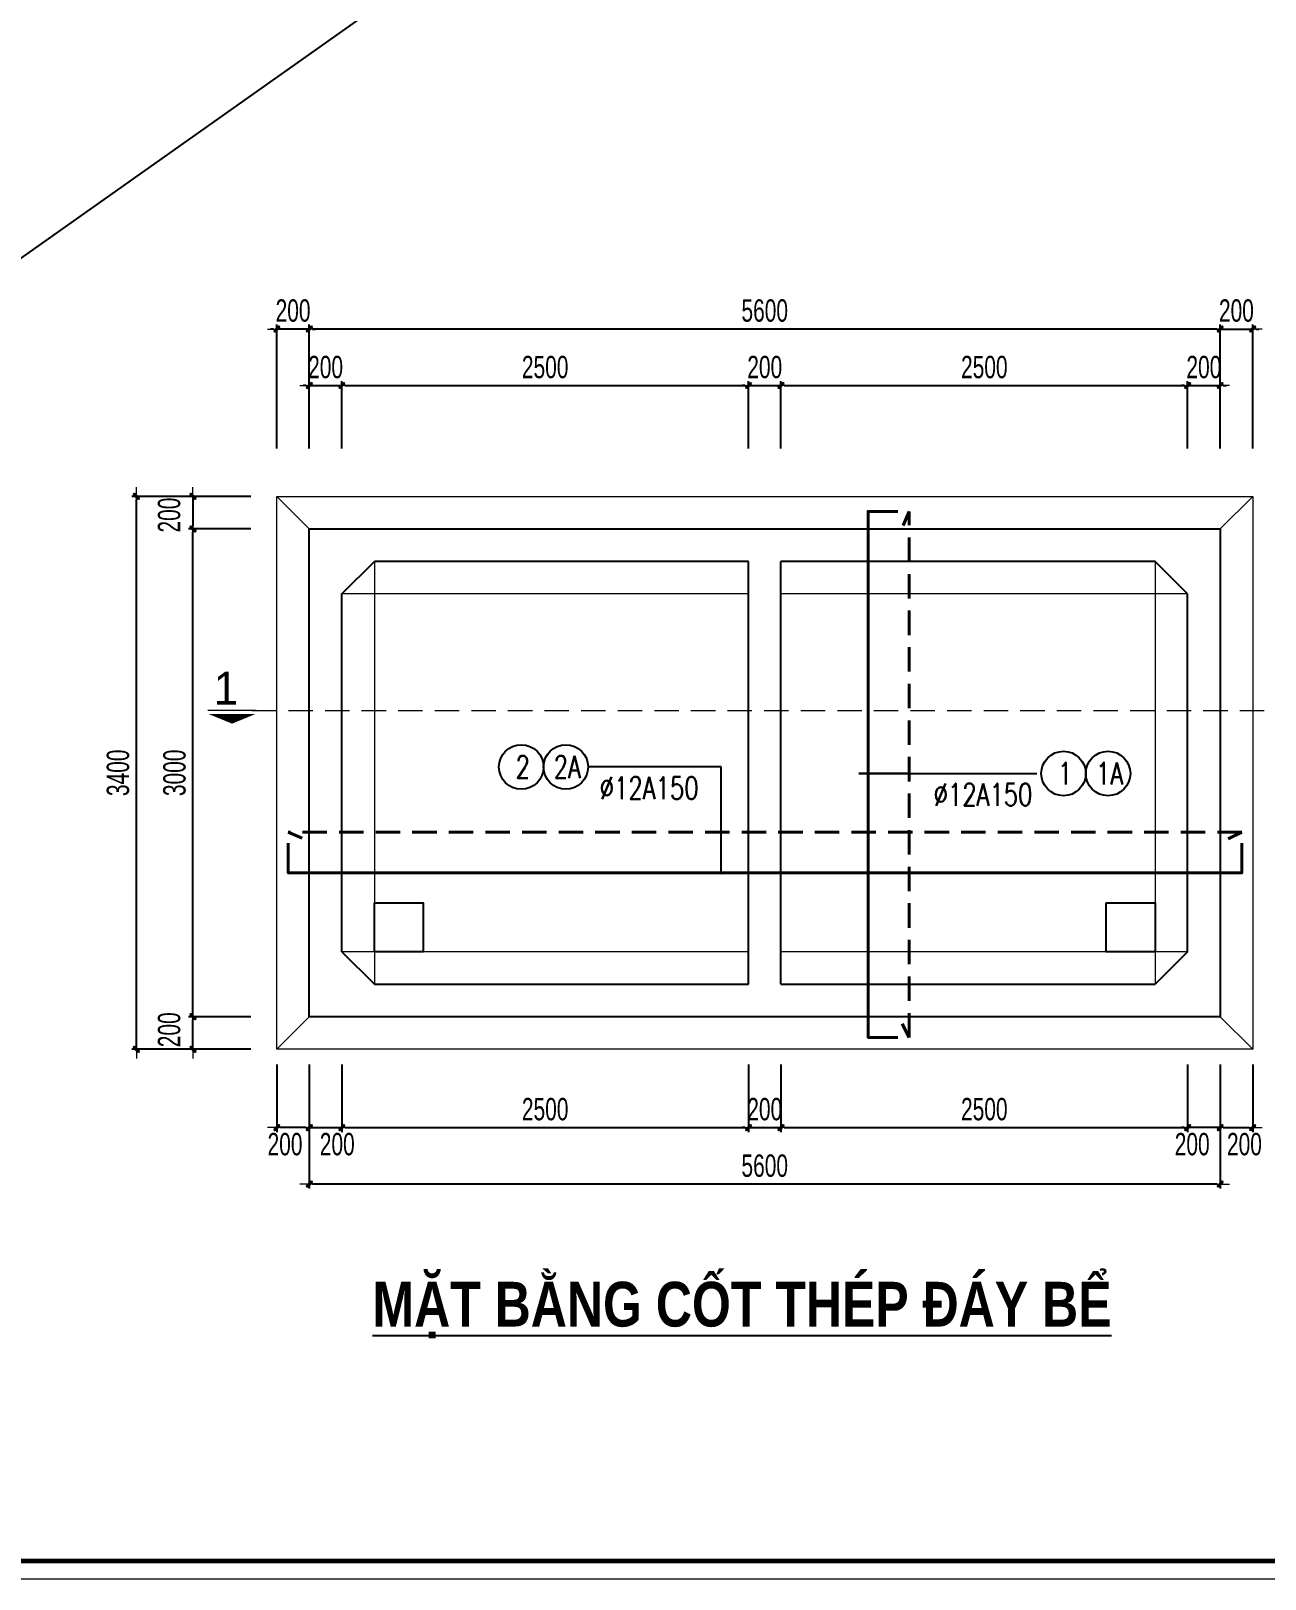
# Model space of a CAD drawing. Header units: millimetres. Extents: x 105214 to 359741, y -482084 to -322745.
# Drawn here: x 255791 to 263379, y -478817 to -469296 of the extents above; entities that cross this region are included whole.
import ezdxf
from ezdxf.enums import TextEntityAlignment as Align

# ---------------------------------------------------------------- set-up
doc = ezdxf.new("R2010")
doc.units = ezdxf.units.MM
doc.header["$LTSCALE"] = 20
doc.header["$MEASUREMENT"] = 0
doc.header["$PDMODE"] = 32
doc.linetypes.add('HIDDEN', pattern=[0.375, 0.25, -0.125])
doc.layers.get('Defpoints').update_dxf_attribs({"color": 1})
doc.layers.add('KCS_Plotter', color=11, linetype='Continuous', plot=False)
doc.layers.add('Khungten_LCDI', color=7, linetype='Continuous')
for name, color, linetype, lineweight in [('LC Dim', 8, 'Continuous', 18), ('LC Khac', 4, 'Continuous', 9), ('LC MANH DUT', 35, 'HIDDEN', 5), ('LC Net dam2', 6, 'Continuous', 40), ('LC Net manh', 16, 'Continuous', 5), ('LC Net thay', 7, 'Continuous', 25), ('LC Text1', 3, 'Continuous', 20), ('LC Text2', 7, 'Continuous', 25)]:
    doc.layers.add(name, color=color, linetype=linetype, lineweight=lineweight)
doc.styles.add('HOATBIF', font='hoatbif.shx', dxfattribs={"width": 0.7})
doc.styles.add('Khungten', font='VHAVAN.TTF', dxfattribs={"width": 0.9, "height": 5000})
doc.styles.add('LC 1', font='VHAVANB.TTF')
doc.styles.add('LC 3', font='vnsimli.shx', dxfattribs={"width": 0.75})
doc.styles.add('LC3', font='VHARIALB.TTF', dxfattribs={"width": 0.8})
doc.styles.add('Title', font='VHBLACK.TTF', dxfattribs={"width": 0.8})
doc.dimstyles.new('MONG', dxfattribs={"dimscale": 50, "dimtxt": 2.5, "dimasz": 0.35, "dimexe": 0.5, "dimexo": 0, "dimgap": 0.8, "dimtad": 1, "dimdec": 0, "dimzin": 0, "dimdsep": 46, "dimtxsty": 'HOATBIF', "dimblk1": 'DOT', "dimblk2": 'DOT', "dimsah": 1, "dimcen": -1, "dimdle": 1, "dimclrd": 256, "dimclre": 256, "dimclrt": 4, "dimadec": 3, "dimazin": 2, "dimtfac": 0.333333, "dimtdec": 0, "dimtix": 1, "dimtmove": 2, "dimatfit": 3, "dimldrblk": 'DOT', "dimfxl": 1, "dimtvp": 0.833333, "dimtolj": 1, "dimtzin": 0, "dimarcsym": 0})

# ---------------------------------------------------------------- blocks, each defined once
blk = doc.blocks.new('lcdi fix')
at = {"layer": 'Defpoints', "lineweight": 0}
blk.add_lwpolyline([(-1200, -14850), (-1200, 14850), (40800, 14850), (40800, -14850)], close=True, dxfattribs=at)
at = {"layer": 'Khungten_LCDI', "color": 5, "lineweight": 60}
blk.add_lwpolyline([(0, -14650), (0, 14650), (40600, 14650), (40600, -14650)], close=True, dxfattribs=at)
at = {"color": 7, "style": 'Khungten', "width": 0.8}
for tag, p in [('REVISION', (39499, -10746)), ('NGAYHT', (39546, -11609))]:
    blk.add_attdef(tag, text='', height=200, dxfattribs=at).set_placement(p, align=Align.CENTER)
at = {"layer": 'LC Text1', "style": 'Title', "width": 1.485915}
for tag, p, p2 in [('TENBANVE1', (36913, -8886), (40339, -8886)), ('TENBANVE2', (36913, -9562), (40339, -9562))]:
    blk.add_attdef(tag, text='', height=250, dxfattribs=at).set_placement(p, p2, align=Align.FIT)
at = {"layer": 'LC Text1', "style": 'Title', "width": 0.7}
blk.add_attdef('SOBANVE', text='', height=250, dxfattribs=at).set_placement((39562, -13896), align=Align.CENTER)
blk = doc.blocks.new('DOT')
at = {"layer": 'LC Dim'}
blk.add_line((-3, 0), (3, 0), dxfattribs=at)
at = {"layer": 'LC Dim', "color": 4}
blk.add_line((-1, -1), (1, 1), dxfattribs=at)
blk.add_lwpolyline([(0.5, 1), (-1, -0.5), (-0.5, -1), (1, 0.5)], close=True, dxfattribs=at)
blk = doc.blocks.new('*D431')
at = {"layer": 'Defpoints', "color": 0, "ltscale": 2, "transparency": 16777216}
for p in [(256786.9, -475358.5), (257142.4, -475358.5), (257142.4, -475558.5)]:
    blk.add_point(p, dxfattribs=at)
at = {"layer": 'LC Dim', "lineweight": -2, "ltscale": 2, "transparency": 16777216}
for p, q in [((257142.4, -475358.5), (256759.4, -475358.5)), ((256786.9, -475539.3), (256786.9, -475377.8)), ((257142.4, -475558.5), (256759.4, -475558.5))]:
    blk.add_line(p, q, dxfattribs=at)
at = {"layer": 'LC Dim', "lineweight": -2, "ltscale": 2, "transparency": 16777216, "xscale": 19.25, "yscale": 19.25, "zscale": 19.25}
for p, rotation in [((256786.9, -475358.5), 90), ((256786.9, -475558.5), 270)]:
    blk.add_blockref('DOT', p, dxfattribs=dict(at, rotation=rotation))
at = {"layer": 'LC Dim', "color": 4, "ltscale": 2, "transparency": 16777216, "insert": (256641.3, -475438.7), "char_height": 137.5, "attachment_point": 5, "rotation": 90, "style": 'HOATBIF'}
blk.add_mtext('\\A1;200', dxfattribs=at)
blk = doc.blocks.new('_Dot')
at = {"color": 0, "linetype": 'ByBlock', "lineweight": -2}
blk.add_line((-0.5, 0), (-1, 0), dxfattribs=at)
at = {"color": 0, "linetype": 'ByBlock', "const_width": 0.5}
blk.add_lwpolyline([(-0.25, 0, 1), (0.25, 0, 1)], format="xyb", close=True, dxfattribs=at)
blk = doc.blocks.new('*D432')
at = {"layer": 'Defpoints', "color": 0, "ltscale": 2, "transparency": 16777216}
for p in [(257142.4, -472158.5), (256786.9, -472358.5), (257142.4, -472358.5)]:
    blk.add_point(p, dxfattribs=at)
at = {"layer": 'LC Dim', "lineweight": -2, "ltscale": 2, "transparency": 16777216}
for p, q in [((257142.4, -472158.5), (256759.4, -472158.5)), ((256786.9, -472177.8), (256786.9, -472339.3)), ((257142.4, -472358.5), (256759.4, -472358.5))]:
    blk.add_line(p, q, dxfattribs=at)
at = {"layer": 'LC Dim', "lineweight": -2, "ltscale": 2, "transparency": 16777216, "xscale": 19.25, "yscale": 19.25, "zscale": 19.25}
for p, rotation in [((256786.9, -472158.5), 90), ((256786.9, -472358.5), 270)]:
    blk.add_blockref('DOT', p, dxfattribs=dict(at, rotation=rotation))
at = {"layer": 'LC Dim', "color": 4, "ltscale": 2, "transparency": 16777216, "insert": (256641.3, -472273.4), "char_height": 137.5, "attachment_point": 5, "rotation": 90, "style": 'HOATBIF'}
blk.add_mtext('\\A1;200', dxfattribs=at)
blk = doc.blocks.new('*D433')
at = {"layer": 'Defpoints', "color": 0, "ltscale": 2, "transparency": 16777216}
for p in [(256439.4, -472158.5), (257142.4, -472158.5), (257142.4, -475558.5)]:
    blk.add_point(p, dxfattribs=at)
at = {"layer": 'LC Dim', "lineweight": -2, "ltscale": 2, "transparency": 16777216}
for p, q in [((257142.4, -472158.5), (256411.9, -472158.5)), ((256439.4, -475539.3), (256439.4, -472177.8)), ((257142.4, -475558.5), (256411.9, -475558.5))]:
    blk.add_line(p, q, dxfattribs=at)
at = {"layer": 'LC Dim', "lineweight": -2, "ltscale": 2, "transparency": 16777216, "xscale": 19.25, "yscale": 19.25, "zscale": 19.25}
for p, rotation in [((256439.4, -472158.5), 90), ((256439.4, -475558.5), 270)]:
    blk.add_blockref('DOT', p, dxfattribs=dict(at, rotation=rotation))
at = {"layer": 'LC Dim', "color": 4, "ltscale": 2, "transparency": 16777216, "insert": (256326.6, -473858.5), "char_height": 137.5, "attachment_point": 5, "rotation": 90, "style": 'HOATBIF'}
blk.add_mtext('\\A1;3400', dxfattribs=at)
blk = doc.blocks.new('*D436')
at = {"layer": 'Defpoints', "color": 0, "ltscale": 2, "transparency": 16777216}
for p in [(256786.9, -472358.5), (257142.4, -472358.5), (257142.4, -475358.5)]:
    blk.add_point(p, dxfattribs=at)
at = {"layer": 'LC Dim', "lineweight": -2, "ltscale": 2, "transparency": 16777216}
for p, q in [((257142.4, -472358.5), (256759.4, -472358.5)), ((256786.9, -475339.3), (256786.9, -472377.8)), ((257142.4, -475358.5), (256759.4, -475358.5))]:
    blk.add_line(p, q, dxfattribs=at)
at = {"layer": 'LC Dim', "lineweight": -2, "ltscale": 2, "transparency": 16777216, "xscale": 19.25, "yscale": 19.25, "zscale": 19.25}
for p, rotation in [((256786.9, -472358.5), 90), ((256786.9, -475358.5), 270)]:
    blk.add_blockref('DOT', p, dxfattribs=dict(at, rotation=rotation))
at = {"layer": 'LC Dim', "color": 4, "ltscale": 2, "transparency": 16777216, "insert": (256674.1, -473858.5), "char_height": 137.5, "attachment_point": 5, "rotation": 90, "style": 'HOATBIF'}
blk.add_mtext('\\A1;3000', dxfattribs=at)
blk = doc.blocks.new('*D437')
at = {"layer": 'Defpoints', "color": 0, "ltscale": 2, "transparency": 16777216}
for p in [(257502.8, -475652.9), (257702.8, -475652.9), (257702.8, -476040.5)]:
    blk.add_point(p, dxfattribs=at)
at = {"layer": 'LC Dim', "lineweight": -2, "ltscale": 2, "transparency": 16777216}
for p, q in [((257502.8, -475652.9), (257502.8, -476068)), ((257702.8, -475652.9), (257702.8, -476068)), ((257483.5, -476040.5), (257464.3, -476040.5)), ((257502.8, -476040.5), (257702.8, -476040.5)), ((257722, -476040.5), (257741.3, -476040.5))]:
    blk.add_line(p, q, dxfattribs=at)
at = {"layer": 'LC Dim', "lineweight": -2, "ltscale": 2, "transparency": 16777216, "xscale": 19.25, "yscale": 19.25, "zscale": 19.25}
blk.add_blockref('DOT', (257502.8, -476040.5), dxfattribs=at)
at = {"layer": 'LC Dim', "lineweight": -2, "ltscale": 2, "transparency": 16777216, "xscale": 19.25, "yscale": 19.25, "zscale": 19.25, "rotation": 180}
blk.add_blockref('DOT', (257702.8, -476040.5), dxfattribs=at)
at = {"layer": 'LC Dim', "color": 4, "ltscale": 2, "transparency": 16777216, "insert": (257674.5, -476143), "char_height": 137.5, "attachment_point": 5, "style": 'HOATBIF'}
blk.add_mtext('\\A1;200', dxfattribs=at)
blk = doc.blocks.new('*D438')
at = {"layer": 'Defpoints', "color": 0, "ltscale": 2, "transparency": 16777216}
for p in [(257302.8, -475652.9), (257502.8, -475652.9), (257302.8, -476040.5)]:
    blk.add_point(p, dxfattribs=at)
at = {"layer": 'LC Dim', "lineweight": -2, "ltscale": 2, "transparency": 16777216}
for p, q in [((257302.8, -475652.9), (257302.8, -476068)), ((257502.8, -475652.9), (257502.8, -476068)), ((257483.5, -476040.5), (257322, -476040.5))]:
    blk.add_line(p, q, dxfattribs=at)
at = {"layer": 'LC Dim', "lineweight": -2, "ltscale": 2, "transparency": 16777216, "xscale": 19.25, "yscale": 19.25, "zscale": 19.25, "rotation": 180}
blk.add_blockref('DOT', (257302.8, -476040.5), dxfattribs=at)
at = {"layer": 'LC Dim', "lineweight": -2, "ltscale": 2, "transparency": 16777216, "xscale": 19.25, "yscale": 19.25, "zscale": 19.25}
blk.add_blockref('DOT', (257502.8, -476040.5), dxfattribs=at)
at = {"layer": 'LC Dim', "color": 4, "ltscale": 2, "transparency": 16777216, "insert": (257353.3, -476143), "char_height": 137.5, "attachment_point": 5, "style": 'HOATBIF'}
blk.add_mtext('\\A1;200', dxfattribs=at)
blk = doc.blocks.new('*D439')
at = {"layer": 'Defpoints', "color": 0, "ltscale": 2, "transparency": 16777216}
for p in [(262902.8, -475652.9), (263102.8, -475652.9), (262902.8, -476040.5)]:
    blk.add_point(p, dxfattribs=at)
at = {"layer": 'LC Dim', "lineweight": -2, "ltscale": 2, "transparency": 16777216}
for p, q in [((262902.8, -475652.9), (262902.8, -476068)), ((263102.8, -475652.9), (263102.8, -476068)), ((262883.5, -476040.5), (262864.3, -476040.5)), ((263102.8, -476040.5), (262902.8, -476040.5)), ((263122, -476040.5), (263141.3, -476040.5))]:
    blk.add_line(p, q, dxfattribs=at)
at = {"layer": 'LC Dim', "lineweight": -2, "ltscale": 2, "transparency": 16777216, "xscale": 19.25, "yscale": 19.25, "zscale": 19.25}
blk.add_blockref('DOT', (262902.8, -476040.5), dxfattribs=at)
at = {"layer": 'LC Dim', "lineweight": -2, "ltscale": 2, "transparency": 16777216, "xscale": 19.25, "yscale": 19.25, "zscale": 19.25, "rotation": 180}
blk.add_blockref('DOT', (263102.8, -476040.5), dxfattribs=at)
at = {"layer": 'LC Dim', "color": 4, "ltscale": 2, "transparency": 16777216, "insert": (262931, -476143), "char_height": 137.5, "attachment_point": 5, "style": 'HOATBIF'}
blk.add_mtext('\\A1;200', dxfattribs=at)
blk = doc.blocks.new('*D440')
at = {"layer": 'Defpoints', "color": 0, "ltscale": 2, "transparency": 16777216}
for p in [(263102.8, -475652.9), (263302.8, -475652.9), (263302.8, -476040.5)]:
    blk.add_point(p, dxfattribs=at)
at = {"layer": 'LC Dim', "lineweight": -2, "ltscale": 2, "transparency": 16777216}
for p, q in [((263102.8, -475652.9), (263102.8, -476068)), ((263302.8, -475652.9), (263302.8, -476068)), ((263122, -476040.5), (263283.5, -476040.5))]:
    blk.add_line(p, q, dxfattribs=at)
at = {"layer": 'LC Dim', "lineweight": -2, "ltscale": 2, "transparency": 16777216, "xscale": 19.25, "yscale": 19.25, "zscale": 19.25, "rotation": 180}
blk.add_blockref('DOT', (263102.8, -476040.5), dxfattribs=at)
at = {"layer": 'LC Dim', "lineweight": -2, "ltscale": 2, "transparency": 16777216, "xscale": 19.25, "yscale": 19.25, "zscale": 19.25}
blk.add_blockref('DOT', (263302.8, -476040.5), dxfattribs=at)
at = {"layer": 'LC Dim', "color": 4, "ltscale": 2, "transparency": 16777216, "insert": (263252.2, -476143), "char_height": 137.5, "attachment_point": 5, "style": 'HOATBIF'}
blk.add_mtext('\\A1;200', dxfattribs=at)
blk = doc.blocks.new('TIEUDE1')
at = {"layer": 'LC Text2', "color": 7, "style": 'LC 1'}
blk.add_attdef('TIªU§Ò', text='', height=5, dxfattribs=at).set_placement((0, 0), align=Align.BOTTOM_CENTER)
blk.add_attdef('TL', text='', height=3, dxfattribs=at).set_placement((0, -2), align=Align.TOP_CENTER)
blk = doc.blocks.new('*D445')
at = {"layer": 'Defpoints', "color": 0, "ltscale": 2, "transparency": 16777216}
for p in [(257502.8, -475652.9), (263102.8, -475652.9), (257502.8, -476388)]:
    blk.add_point(p, dxfattribs=at)
at = {"layer": 'LC Dim', "lineweight": -2, "ltscale": 2, "transparency": 16777216}
for p, q in [((257502.8, -475652.9), (257502.8, -476415.5)), ((263102.8, -475652.9), (263102.8, -476415.5)), ((263083.5, -476388), (257522, -476388))]:
    blk.add_line(p, q, dxfattribs=at)
at = {"layer": 'LC Dim', "lineweight": -2, "ltscale": 2, "transparency": 16777216, "xscale": 19.25, "yscale": 19.25, "zscale": 19.25, "rotation": 180}
blk.add_blockref('DOT', (257502.8, -476388), dxfattribs=at)
at = {"layer": 'LC Dim', "lineweight": -2, "ltscale": 2, "transparency": 16777216, "xscale": 19.25, "yscale": 19.25, "zscale": 19.25}
blk.add_blockref('DOT', (263102.8, -476388), dxfattribs=at)
at = {"layer": 'LC Dim', "color": 4, "ltscale": 2, "transparency": 16777216, "insert": (260302.8, -476275.2), "char_height": 137.5, "attachment_point": 5, "style": 'HOATBIF'}
blk.add_mtext('\\A1;5600', dxfattribs=at)
blk = doc.blocks.new('*D446')
at = {"layer": 'Defpoints', "color": 0, "ltscale": 2, "transparency": 16777216}
for p in [(257702.8, -475652.9), (260202.8, -475652.9), (260202.8, -476040.5)]:
    blk.add_point(p, dxfattribs=at)
at = {"layer": 'LC Dim', "lineweight": -2, "ltscale": 2, "transparency": 16777216}
for p, q in [((257702.8, -475652.9), (257702.8, -476068)), ((260202.8, -475652.9), (260202.8, -476068)), ((257722, -476040.5), (260183.5, -476040.5))]:
    blk.add_line(p, q, dxfattribs=at)
at = {"layer": 'LC Dim', "lineweight": -2, "ltscale": 2, "transparency": 16777216, "xscale": 19.25, "yscale": 19.25, "zscale": 19.25, "rotation": 180}
blk.add_blockref('DOT', (257702.8, -476040.5), dxfattribs=at)
at = {"layer": 'LC Dim', "lineweight": -2, "ltscale": 2, "transparency": 16777216, "xscale": 19.25, "yscale": 19.25, "zscale": 19.25}
blk.add_blockref('DOT', (260202.8, -476040.5), dxfattribs=at)
at = {"layer": 'LC Dim', "color": 4, "ltscale": 2, "transparency": 16777216, "insert": (258952.8, -475927.7), "char_height": 137.5, "attachment_point": 5, "style": 'HOATBIF'}
blk.add_mtext('\\A1;2500', dxfattribs=at)
blk = doc.blocks.new('*D447')
at = {"layer": 'Defpoints', "color": 0, "ltscale": 2, "transparency": 16777216}
for p in [(260402.8, -475652.9), (262902.8, -475652.9), (262902.8, -476040.5)]:
    blk.add_point(p, dxfattribs=at)
at = {"layer": 'LC Dim', "lineweight": -2, "ltscale": 2, "transparency": 16777216}
for p, q in [((260402.8, -475652.9), (260402.8, -476068)), ((262902.8, -475652.9), (262902.8, -476068)), ((260422, -476040.5), (262883.5, -476040.5))]:
    blk.add_line(p, q, dxfattribs=at)
at = {"layer": 'LC Dim', "lineweight": -2, "ltscale": 2, "transparency": 16777216, "xscale": 19.25, "yscale": 19.25, "zscale": 19.25, "rotation": 180}
blk.add_blockref('DOT', (260402.8, -476040.5), dxfattribs=at)
at = {"layer": 'LC Dim', "lineweight": -2, "ltscale": 2, "transparency": 16777216, "xscale": 19.25, "yscale": 19.25, "zscale": 19.25}
blk.add_blockref('DOT', (262902.8, -476040.5), dxfattribs=at)
at = {"layer": 'LC Dim', "color": 4, "ltscale": 2, "transparency": 16777216, "insert": (261652.8, -475927.7), "char_height": 137.5, "attachment_point": 5, "style": 'HOATBIF'}
blk.add_mtext('\\A1;2500', dxfattribs=at)
blk = doc.blocks.new('*D448')
at = {"layer": 'Defpoints', "color": 0, "ltscale": 2, "transparency": 16777216}
for p in [(260202.8, -475652.9), (260402.8, -475652.9), (260402.8, -476040.5)]:
    blk.add_point(p, dxfattribs=at)
at = {"layer": 'LC Dim', "lineweight": -2, "ltscale": 2, "transparency": 16777216}
for p, q in [((260202.8, -475652.9), (260202.8, -476068)), ((260402.8, -475652.9), (260402.8, -476068)), ((260183.5, -476040.5), (260164.3, -476040.5)), ((260202.8, -476040.5), (260402.8, -476040.5)), ((260422, -476040.5), (260441.3, -476040.5))]:
    blk.add_line(p, q, dxfattribs=at)
at = {"layer": 'LC Dim', "lineweight": -2, "ltscale": 2, "transparency": 16777216, "xscale": 19.25, "yscale": 19.25, "zscale": 19.25}
blk.add_blockref('DOT', (260202.8, -476040.5), dxfattribs=at)
at = {"layer": 'LC Dim', "lineweight": -2, "ltscale": 2, "transparency": 16777216, "xscale": 19.25, "yscale": 19.25, "zscale": 19.25, "rotation": 180}
blk.add_blockref('DOT', (260402.8, -476040.5), dxfattribs=at)
at = {"layer": 'LC Dim', "color": 4, "ltscale": 2, "transparency": 16777216, "insert": (260302.8, -475927.7), "char_height": 137.5, "attachment_point": 5, "style": 'HOATBIF'}
blk.add_mtext('\\A1;200', dxfattribs=at)
blk = doc.blocks.new('*D449')
at = {"layer": 'Defpoints', "color": 0, "ltscale": 2, "transparency": 16777216}
for p in [(257502.8, -471129), (257502.8, -471864.1), (263102.8, -471864.1)]:
    blk.add_point(p, dxfattribs=at)
at = {"layer": 'LC Dim', "lineweight": -2, "ltscale": 2, "transparency": 16777216}
for p, q in [((257502.8, -471864.1), (257502.8, -471101.5)), ((263083.5, -471129), (257522, -471129)), ((263102.8, -471864.1), (263102.8, -471101.5))]:
    blk.add_line(p, q, dxfattribs=at)
at = {"layer": 'LC Dim', "lineweight": -2, "ltscale": 2, "transparency": 16777216, "xscale": 19.25, "yscale": 19.25, "zscale": 19.25, "rotation": 180}
blk.add_blockref('DOT', (257502.8, -471129), dxfattribs=at)
at = {"layer": 'LC Dim', "lineweight": -2, "ltscale": 2, "transparency": 16777216, "xscale": 19.25, "yscale": 19.25, "zscale": 19.25}
blk.add_blockref('DOT', (263102.8, -471129), dxfattribs=at)
at = {"layer": 'LC Dim', "color": 4, "ltscale": 2, "transparency": 16777216, "insert": (260302.8, -471016.3), "char_height": 137.5, "attachment_point": 5, "style": 'HOATBIF'}
blk.add_mtext('\\A1;5600', dxfattribs=at)
blk = doc.blocks.new('*D450')
at = {"layer": 'Defpoints', "color": 0, "ltscale": 2, "transparency": 16777216}
for p in [(260202.8, -471476.5), (257702.8, -471864.1), (260202.8, -471864.1)]:
    blk.add_point(p, dxfattribs=at)
at = {"layer": 'LC Dim', "lineweight": -2, "ltscale": 2, "transparency": 16777216}
for p, q in [((257702.8, -471864.1), (257702.8, -471449)), ((260202.8, -471864.1), (260202.8, -471449)), ((257722, -471476.5), (260183.5, -471476.5))]:
    blk.add_line(p, q, dxfattribs=at)
at = {"layer": 'LC Dim', "lineweight": -2, "ltscale": 2, "transparency": 16777216, "xscale": 19.25, "yscale": 19.25, "zscale": 19.25, "rotation": 180}
blk.add_blockref('DOT', (257702.8, -471476.5), dxfattribs=at)
at = {"layer": 'LC Dim', "lineweight": -2, "ltscale": 2, "transparency": 16777216, "xscale": 19.25, "yscale": 19.25, "zscale": 19.25}
blk.add_blockref('DOT', (260202.8, -471476.5), dxfattribs=at)
at = {"layer": 'LC Dim', "color": 4, "ltscale": 2, "transparency": 16777216, "insert": (258952.8, -471363.8), "char_height": 137.5, "attachment_point": 5, "style": 'HOATBIF'}
blk.add_mtext('\\A1;2500', dxfattribs=at)
blk = doc.blocks.new('*D451')
at = {"layer": 'Defpoints', "color": 0, "ltscale": 2, "transparency": 16777216}
for p in [(262902.8, -471476.5), (260402.8, -471864.1), (262902.8, -471864.1)]:
    blk.add_point(p, dxfattribs=at)
at = {"layer": 'LC Dim', "lineweight": -2, "ltscale": 2, "transparency": 16777216}
for p, q in [((260402.8, -471864.1), (260402.8, -471449)), ((262902.8, -471864.1), (262902.8, -471449)), ((260422, -471476.5), (262883.5, -471476.5))]:
    blk.add_line(p, q, dxfattribs=at)
at = {"layer": 'LC Dim', "lineweight": -2, "ltscale": 2, "transparency": 16777216, "xscale": 19.25, "yscale": 19.25, "zscale": 19.25, "rotation": 180}
blk.add_blockref('DOT', (260402.8, -471476.5), dxfattribs=at)
at = {"layer": 'LC Dim', "lineweight": -2, "ltscale": 2, "transparency": 16777216, "xscale": 19.25, "yscale": 19.25, "zscale": 19.25}
blk.add_blockref('DOT', (262902.8, -471476.5), dxfattribs=at)
at = {"layer": 'LC Dim', "color": 4, "ltscale": 2, "transparency": 16777216, "insert": (261652.8, -471363.8), "char_height": 137.5, "attachment_point": 5, "style": 'HOATBIF'}
blk.add_mtext('\\A1;2500', dxfattribs=at)
blk = doc.blocks.new('*D452')
at = {"layer": 'Defpoints', "color": 0, "ltscale": 2, "transparency": 16777216}
for p in [(260402.8, -471476.5), (260202.8, -471864.1), (260402.8, -471864.1)]:
    blk.add_point(p, dxfattribs=at)
at = {"layer": 'LC Dim', "lineweight": -2, "ltscale": 2, "transparency": 16777216}
for p, q in [((260202.8, -471864.1), (260202.8, -471449)), ((260402.8, -471864.1), (260402.8, -471449)), ((260183.5, -471476.5), (260164.3, -471476.5)), ((260202.8, -471476.5), (260402.8, -471476.5)), ((260422, -471476.5), (260441.3, -471476.5))]:
    blk.add_line(p, q, dxfattribs=at)
at = {"layer": 'LC Dim', "lineweight": -2, "ltscale": 2, "transparency": 16777216, "xscale": 19.25, "yscale": 19.25, "zscale": 19.25}
blk.add_blockref('DOT', (260202.8, -471476.5), dxfattribs=at)
at = {"layer": 'LC Dim', "lineweight": -2, "ltscale": 2, "transparency": 16777216, "xscale": 19.25, "yscale": 19.25, "zscale": 19.25, "rotation": 180}
blk.add_blockref('DOT', (260402.8, -471476.5), dxfattribs=at)
at = {"layer": 'LC Dim', "color": 4, "ltscale": 2, "transparency": 16777216, "insert": (260302.8, -471363.8), "char_height": 137.5, "attachment_point": 5, "style": 'HOATBIF'}
blk.add_mtext('\\A1;200', dxfattribs=at)
blk = doc.blocks.new('*D453')
at = {"layer": 'Defpoints', "color": 0, "ltscale": 2, "transparency": 16777216}
for p in [(263102.8, -471476.5), (262902.8, -471864.1), (263102.8, -471864.1)]:
    blk.add_point(p, dxfattribs=at)
at = {"layer": 'LC Dim', "lineweight": -2, "ltscale": 2, "transparency": 16777216}
for p, q in [((262902.8, -471864.1), (262902.8, -471449)), ((263102.8, -471864.1), (263102.8, -471449)), ((262883.5, -471476.5), (262864.3, -471476.5)), ((262902.8, -471476.5), (263102.8, -471476.5)), ((263122, -471476.5), (263141.3, -471476.5))]:
    blk.add_line(p, q, dxfattribs=at)
at = {"layer": 'LC Dim', "lineweight": -2, "ltscale": 2, "transparency": 16777216, "xscale": 19.25, "yscale": 19.25, "zscale": 19.25}
blk.add_blockref('DOT', (262902.8, -471476.5), dxfattribs=at)
at = {"layer": 'LC Dim', "lineweight": -2, "ltscale": 2, "transparency": 16777216, "xscale": 19.25, "yscale": 19.25, "zscale": 19.25, "rotation": 180}
blk.add_blockref('DOT', (263102.8, -471476.5), dxfattribs=at)
at = {"layer": 'LC Dim', "color": 4, "ltscale": 2, "transparency": 16777216, "insert": (263002.8, -471363.8), "char_height": 137.5, "attachment_point": 5, "style": 'HOATBIF'}
blk.add_mtext('\\A1;200', dxfattribs=at)
blk = doc.blocks.new('*D454')
at = {"layer": 'Defpoints', "color": 0, "ltscale": 2, "transparency": 16777216}
for p in [(257702.8, -471476.5), (257502.8, -471864.1), (257702.8, -471864.1)]:
    blk.add_point(p, dxfattribs=at)
at = {"layer": 'LC Dim', "lineweight": -2, "ltscale": 2, "transparency": 16777216}
for p, q in [((257502.8, -471864.1), (257502.8, -471449)), ((257702.8, -471864.1), (257702.8, -471449)), ((257483.5, -471476.5), (257464.3, -471476.5)), ((257502.8, -471476.5), (257702.8, -471476.5)), ((257722, -471476.5), (257741.3, -471476.5))]:
    blk.add_line(p, q, dxfattribs=at)
at = {"layer": 'LC Dim', "lineweight": -2, "ltscale": 2, "transparency": 16777216, "xscale": 19.25, "yscale": 19.25, "zscale": 19.25}
blk.add_blockref('DOT', (257502.8, -471476.5), dxfattribs=at)
at = {"layer": 'LC Dim', "lineweight": -2, "ltscale": 2, "transparency": 16777216, "xscale": 19.25, "yscale": 19.25, "zscale": 19.25, "rotation": 180}
blk.add_blockref('DOT', (257702.8, -471476.5), dxfattribs=at)
at = {"layer": 'LC Dim', "color": 4, "ltscale": 2, "transparency": 16777216, "insert": (257602.8, -471363.8), "char_height": 137.5, "attachment_point": 5, "style": 'HOATBIF'}
blk.add_mtext('\\A1;200', dxfattribs=at)
blk = doc.blocks.new('*D455')
at = {"layer": 'Defpoints', "color": 0, "ltscale": 2, "transparency": 16777216}
for p in [(263302.8, -471129), (263102.8, -471864.1), (263302.8, -471864.1)]:
    blk.add_point(p, dxfattribs=at)
at = {"layer": 'LC Dim', "lineweight": -2, "ltscale": 2, "transparency": 16777216}
for p, q in [((263083.5, -471129), (263064.3, -471129)), ((263102.8, -471864.1), (263102.8, -471101.5)), ((263102.8, -471129), (263302.8, -471129)), ((263302.8, -471864.1), (263302.8, -471101.5)), ((263322, -471129), (263341.3, -471129))]:
    blk.add_line(p, q, dxfattribs=at)
at = {"layer": 'LC Dim', "lineweight": -2, "ltscale": 2, "transparency": 16777216, "xscale": 19.25, "yscale": 19.25, "zscale": 19.25}
blk.add_blockref('DOT', (263102.8, -471129), dxfattribs=at)
at = {"layer": 'LC Dim', "lineweight": -2, "ltscale": 2, "transparency": 16777216, "xscale": 19.25, "yscale": 19.25, "zscale": 19.25, "rotation": 180}
blk.add_blockref('DOT', (263302.8, -471129), dxfattribs=at)
at = {"layer": 'LC Dim', "color": 4, "ltscale": 2, "transparency": 16777216, "insert": (263202.8, -471016.3), "char_height": 137.5, "attachment_point": 5, "style": 'HOATBIF'}
blk.add_mtext('\\A1;200', dxfattribs=at)
blk = doc.blocks.new('*D456')
at = {"layer": 'Defpoints', "color": 0, "ltscale": 2, "transparency": 16777216}
for p in [(257302.8, -471129), (257302.8, -471864.1), (257502.8, -471864.1)]:
    blk.add_point(p, dxfattribs=at)
at = {"layer": 'LC Dim', "lineweight": -2, "ltscale": 2, "transparency": 16777216}
for p, q in [((257283.5, -471129), (257264.3, -471129)), ((257302.8, -471864.1), (257302.8, -471101.5)), ((257502.8, -471129), (257302.8, -471129)), ((257502.8, -471864.1), (257502.8, -471101.5)), ((257522, -471129), (257541.3, -471129))]:
    blk.add_line(p, q, dxfattribs=at)
at = {"layer": 'LC Dim', "lineweight": -2, "ltscale": 2, "transparency": 16777216, "xscale": 19.25, "yscale": 19.25, "zscale": 19.25}
blk.add_blockref('DOT', (257302.8, -471129), dxfattribs=at)
at = {"layer": 'LC Dim', "lineweight": -2, "ltscale": 2, "transparency": 16777216, "xscale": 19.25, "yscale": 19.25, "zscale": 19.25, "rotation": 180}
blk.add_blockref('DOT', (257502.8, -471129), dxfattribs=at)
at = {"layer": 'LC Dim', "color": 4, "ltscale": 2, "transparency": 16777216, "insert": (257402.8, -471016.3), "char_height": 137.5, "attachment_point": 5, "style": 'HOATBIF'}
blk.add_mtext('\\A1;200', dxfattribs=at)

msp = doc.modelspace()

# ---------------------------------------------------------------- linework, layer by layer
at = {"layer": 'KCS_Plotter', "ltscale": 2}
msp.add_line((244241.3, -478816.8), (267341.3, -462481.8), dxfattribs=at)
at = {"layer": 'LC Khac', "color": 1, "ltscale": 2}
msp.add_line((257176.3, -473474.3), (256879.1, -473474.3), dxfattribs=at)
msp.add_lwpolyline([(257027.7, -473556.3, 0, 288.6, 0), (257027.7, -473496.7, 168.3, 168.3, 0)], format="xyseb", dxfattribs=at)
at = {"layer": 'LC MANH DUT', "ltscale": 30}
msp.add_line((257149.2, -473474.3), (263463.1, -473474.3), dxfattribs=at)
at = {"layer": 'LC Net dam2'}
for points in [[(261122, -475486.1), (260938, -475486.1), (260938, -472251.1), (261122, -472251.1)], [(263236.1, -474290.5), (263236.1, -474474.4), (257373.2, -474474.4), (257373.2, -474290.5)]]:
    msp.add_lwpolyline(points, dxfattribs=at)
at = {"layer": 'LC Net dam2', "linetype": 'HIDDEN', "ltscale": 30}
for points in [[(261147.1, -475402.7), (261189.9, -475486.1), (261189.9, -472251.1), (261153, -472336.6)], [(263152.7, -474265.4), (263236.1, -474222.5), (257373.2, -474222.5), (257458.7, -474259.4)]]:
    msp.add_lwpolyline(points, dxfattribs=at)
at = {"layer": 'LC Net manh'}
for p, q in [((257502.8, -472358.5), (257302.8, -472158.5)), ((263102.8, -472358.5), (263302.8, -472158.5)), ((257902.8, -472558.5), (257902.8, -475158.5)), ((262702.8, -472558.5), (262702.8, -475158.5)), ((257502.8, -475358.5), (257302.8, -475558.5)), ((263102.8, -475358.5), (263302.8, -475558.5))]:
    msp.add_line(p, q, dxfattribs=at)
at = {"layer": 'LC Net manh', "ltscale": 2}
for p, q in [((260202.8, -472758.5), (257702.8, -472758.5)), ((262902.8, -472758.5), (260402.8, -472758.5)), ((260202.8, -474958.5), (257702.8, -474958.5)), ((262902.8, -474958.5), (260402.8, -474958.5))]:
    msp.add_line(p, q, dxfattribs=at)
at = {"layer": 'LC Net manh'}
msp.add_lwpolyline([(257302.8, -475558.5), (257302.8, -472158.5), (263302.8, -472158.5), (263302.8, -475558.5)], close=True, dxfattribs=at)
at = {"layer": 'LC Net thay'}
for p, q in [((257702.8, -472758.5), (257902.8, -472558.5)), ((260202.8, -472558.5), (257902.8, -472558.5)), ((260202.8, -475158.5), (260202.8, -472558.5)), ((262702.8, -472558.5), (260402.8, -472558.5)), ((260402.8, -475158.5), (260402.8, -472558.5)), ((262902.8, -472758.5), (262702.8, -472558.5)), ((257702.8, -474958.5), (257902.8, -475158.5)), ((262902.8, -474958.5), (262702.8, -475158.5)), ((257902.8, -475158.5), (260202.8, -475158.5)), ((260402.8, -475158.5), (262702.8, -475158.5))]:
    msp.add_line(p, q, dxfattribs=at)
for points in [[(257502.8, -475358.5), (257502.8, -472358.5), (263102.8, -472358.5), (263102.8, -475358.5)], [(257902.8, -474658.5), (258202.8, -474658.5), (258202.8, -474958.5), (257902.8, -474958.5)], [(262402.8, -474658.5), (262702.8, -474658.5), (262702.8, -474958.5), (262402.8, -474958.5)]]:
    msp.add_lwpolyline(points, close=True, dxfattribs=at)
for points in [[(257702.8, -474958.5), (257702.8, -472758.5)], [(262902.8, -474958.5), (262902.8, -472758.5)]]:
    msp.add_lwpolyline(points, dxfattribs=at)
at = {"layer": 'LC Text2', "ltscale": 100}
for centre in [(258805.9, -473822.4), (259079.9, -473822.4), (262139.8, -473862.7), (262413.8, -473862.7)]:
    msp.add_circle(centre, 137, dxfattribs=at)

# ---------------------------------------------------------------- block references
at = {"layer": 'LC Net thay', "xscale": 0.55, "yscale": 0.55, "zscale": 0.55}
msp.add_blockref('lcdi fix', (244901.3, -470649.3), dxfattribs=at)
at = {"layer": 'LC Text2'}
ref = msp.add_blockref('TIEUDE1', (260163, -477346.6), dxfattribs=dict(at, xscale=55.88, yscale=55.88, zscale=55.88))
ref.add_attrib('TIªU§Ò', '%%UmÆt b»ng cèt thÐp ®¸y BÓ', dxfattribs={"color": 7, "height": 275.176, "style": 'LC3', "width": 0.8}).set_placement((260163, -477346.6), align=Align.BOTTOM_CENTER)

# ---------------------------------------------------------------- texts
at = {"ltscale": 2, "style": 'LC 1'}
msp.add_attdef('1', text='d', height=202, dxfattribs=at).set_placement((256989.4, -473338.3), align=Align.MIDDLE_CENTER)
at = {"layer": 'LC Text2', "ltscale": 100, "style": 'LC 3', "width": 0.75}
for s, p in [('2', (258815.1, -473822.4)), ('2A', (259089.1, -473822.4)), ('1', (262149, -473862.7)), ('1A', (262423, -473862.7))]:
    msp.add_text(s, height=137, dxfattribs=at).set_placement(p, align=Align.MIDDLE_CENTER)
at = {"layer": 'LC Text2', "linetype": 'ByBlock', "style": 'LC 3', "width": 0.75}
for p in [(259288.3, -474020.4), (261341.1, -474060.7)]:
    msp.add_text('%%C12A150', height=137, dxfattribs=at).set_placement(p)

# ---------------------------------------------------------------- dimensions: what is measured, and where the dimension line sits
at = {"layer": 'LC Dim', "ltscale": 2}
for base, p1, p2, picture, middle in [((257302.8, -471129), (257502.8, -471864.1), (257302.8, -471864.1), '*D456', (257402.8, -471016.3)), ((257502.8, -471129), (263102.8, -471864.1), (257502.8, -471864.1), '*D449', (260302.8, -471016.3)), ((263302.8, -471129), (263102.8, -471864.1), (263302.8, -471864.1), '*D455', (263202.8, -471016.3)), ((257702.8, -471476.5), (257502.8, -471864.1), (257702.8, -471864.1), '*D454', (257602.8, -471363.8)), ((260202.8, -471476.5), (257702.8, -471864.1), (260202.8, -471864.1), '*D450', (258952.8, -471363.8)), ((260402.8, -471476.5), (260202.8, -471864.1), (260402.8, -471864.1), '*D452', (260302.8, -471363.8)), ((262902.8, -471476.5), (260402.8, -471864.1), (262902.8, -471864.1), '*D451', (261652.8, -471363.8)), ((263102.8, -471476.5), (262902.8, -471864.1), (263102.8, -471864.1), '*D453', (263002.8, -471363.8)), ((257502.8, -476388), (263102.8, -475652.9), (257502.8, -475652.9), '*D445', (260302.8, -476275.2)), ((260202.8, -476040.5), (257702.8, -475652.9), (260202.8, -475652.9), '*D446', (258952.8, -475927.7)), ((260402.8, -476040.5), (260202.8, -475652.9), (260402.8, -475652.9), '*D448', (260302.8, -475927.7)), ((262902.8, -476040.5), (260402.8, -475652.9), (262902.8, -475652.9), '*D447', (261652.8, -475927.7))]:
    dim = msp.add_linear_dim(base=base, p1=p1, p2=p2, dimstyle='MONG', override={"dimscale": 55}, dxfattribs=at)
    dim.commit()
    dim.dimension.update_dxf_attribs({"geometry": picture, "text_midpoint": middle})
for base, p1, p2, picture, middle in [((256439.4, -472158.5), (257142.4, -475558.5), (257142.4, -472158.5), '*D433', (256326.6, -473858.5)), ((256786.9, -472358.5), (257142.4, -475358.5), (257142.4, -472358.5), '*D436', (256674.1, -473858.5))]:
    dim = msp.add_linear_dim(base=base, p1=p1, p2=p2, angle=270, dimstyle='MONG', override={"dimscale": 55}, dxfattribs=at)
    dim.commit()
    dim.dimension.update_dxf_attribs({"geometry": picture, "text_midpoint": middle})
for base, p1, p2, angle, picture, middle in [((256786.9, -472358.5), (257142.4, -472158.5), (257142.4, -472358.5), 90, '*D432', (256641.3, -472273.4)), ((256786.9, -475358.5), (257142.4, -475558.5), (257142.4, -475358.5), 270, '*D431', (256641.3, -475438.7)), ((257302.8, -476040.5), (257502.8, -475652.9), (257302.8, -475652.9), 180, '*D438', (257353.3, -476143)), ((262902.8, -476040.5), (263102.8, -475652.9), (262902.8, -475652.9), 180, '*D439', (262931, -476143))]:
    dim = msp.add_linear_dim(base=base, p1=p1, p2=p2, angle=angle, dimstyle='MONG', override={"dimscale": 55}, dxfattribs=at)
    dim.commit()
    dim.dimension.update_dxf_attribs({"geometry": picture, "text_midpoint": middle, "dimtype": 160})
for base, p1, p2, picture, middle in [((257702.8, -476040.5), (257502.8, -475652.9), (257702.8, -475652.9), '*D437', (257674.5, -476143)), ((263302.8, -476040.5), (263102.8, -475652.9), (263302.8, -475652.9), '*D440', (263252.2, -476143))]:
    dim = msp.add_linear_dim(base=base, p1=p1, p2=p2, dimstyle='MONG', override={"dimscale": 55}, dxfattribs=at)
    dim.commit()
    dim.dimension.update_dxf_attribs({"geometry": picture, "text_midpoint": middle, "dimtype": 160})

# ---------------------------------------------------------------- leaders
for points in [[(260035.8, -474474.4), (260035.8, -473822.4), (259216.9, -473822.4)], [(260035.8, -474222.5), (260035.8, -473822.4), (259216.9, -473822.4)], [(260938, -473861.9), (261456.9, -473861.9), (261976, -473861.9)], [(261189.3, -473861.9), (260882.2, -473861.9), (261976, -473861.9)]]:
    msp.add_leader(points, dimstyle='MONG', override={"dimscale": 55.6}, dxfattribs=at)

doc.saveas('drawing.dxf')
